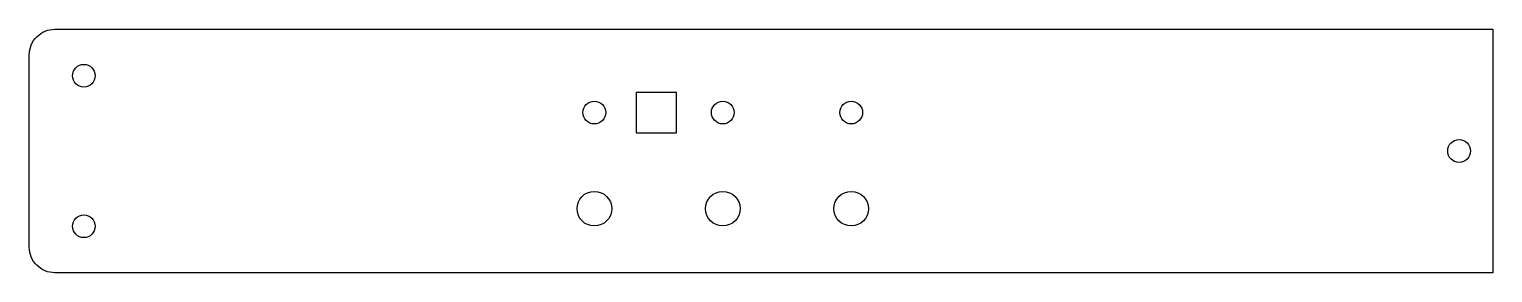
# Model space of a CAD drawing. Header units: millimetres. Extents: x -330 to -41, y -24 to 24.
import ezdxf

# ---------------------------------------------------------------- set-up
doc = ezdxf.new("R2010")
doc.units = ezdxf.units.MM
doc.layers.get('0').update_dxf_attribs({"linetype": 'CONTINUOUS'})

msp = doc.modelspace()

# ---------------------------------------------------------------- linework, layer by layer
msp.add_lwpolyline([(-40.76, 24.13), (-40.76, -24.13), (-325.12, -24.13, -0.414214), (-330.2, -19.05), (-330.2, 19.05, -0.414214), (-325.12, 24.13)], format="xyb", close=True)
msp.add_lwpolyline([(-210.2, 3.62), (-202.2, 3.62), (-202.2, 11.62), (-210.2, 11.62)], close=True)
for centre, radius in [((-319.41, 14.92), 2.25), ((-218.44, 7.62), 2.25), ((-193.04, 7.62), 2.25), ((-167.64, 7.62), 2.25), ((-47.42, 0), 2.25), ((-218.44, -11.43), 3.43), ((-193.04, -11.43), 3.43), ((-167.64, -11.43), 3.43), ((-319.41, -14.92), 2.25)]:
    msp.add_circle(centre, radius)

doc.saveas('drawing.dxf')
